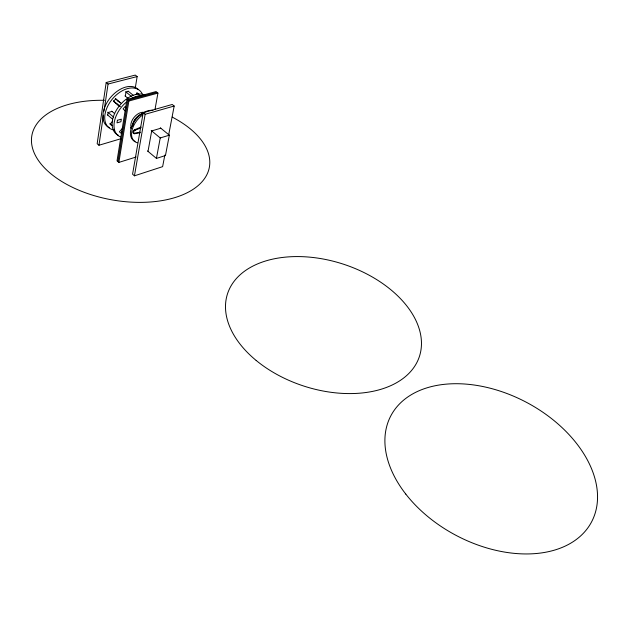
<?xml version="1.0" encoding="UTF-8"?>
<svg xmlns="http://www.w3.org/2000/svg" width="629" height="629" viewBox="0 0 629 629"><rect width="100%" height="100%" fill="white"/><g stroke="black" fill="none" stroke-linecap="round" stroke-linejoin="round"><path stroke-width="0.94" d="M135.259 88.052L137.153 76.565L135.298 75.087L106.191 82.517L97.165 143.719L98.95 145.252L121.539 138.545M98.95 145.252L103.431 115.131M104.005 111.247L108.054 84.034L106.191 82.517M107.716 115.083L108.109 112.505L112.025 111.427M125.336 96.166L126.004 92.007L128.418 91.362M155.001 109.422L157.934 93.1L156.023 91.575L126.948 99.453L117.033 160.835L118.865 162.416L136.163 156.998M117.953 161.622L127.899 100.231L156.975 92.337M118.865 162.416L128.859 101.017L126.948 99.453M168.682 134.889L174.178 106.026L172.228 104.469L143.184 112.701L132.57 174.217L134.441 175.829L162.628 166.646L164.829 155.096M134.441 175.829L145.142 114.297L143.184 112.701M148.019 151.361L151.691 130.926L160.804 128.214M160.316 127.813L169.335 135.18L165.451 155.536L156.432 158.414L160.23 137.955L151.204 130.525M112.717 121.138L110.169 124.055L111.608 125.352M135.919 94.539L137.185 93.084L138.561 94.452M122.592 128.135L119.392 131.807L120.815 133.096L122.089 131.634M134.299 133.214A2.162 1.352 -50.1 0 1 132.9 131.909A2.162 1.352 -50.1 0 1 134.913 129.605L141.014 127.105M140.982 127.821L135.494 130.077L134.928 129.598M160.23 137.955L169.335 135.18M145.142 114.297L174.178 106.026M128.859 101.017L157.934 93.1M108.054 84.034L137.153 76.565M140.141 132.184L134.315 133.206L134.881 133.686L140.125 132.758M136.823 92.793L139.072 94.602M128.057 91.071L133.317 95.333M125.635 91.708L131.65 96.591M124.974 95.875L127.97 98.313M115.343 98.549L121.334 103.478M117.647 100.75L119.887 102.598M113.322 100.86L120.06 106.411M114.14 101.819L120.123 106.749M111.663 111.121L114.635 113.597M107.748 112.206L113.692 117.167M107.362 114.777L112.552 119.125M147.54 150.96L156.432 158.414M109.816 123.748L112.025 125.611M116.003 103.353L113.684 101.159L115.705 98.847L118.008 101.049M125.352 111.058L123.056 108.88L125.085 106.553L126.225 107.645M134.873 133.686A2.162 1.352 -50.1 0 1 133.474 132.389A2.162 1.352 -50.1 0 1 135.487 130.077M130.95 128.277A10.638 6.667 -50.6 0 1 130.565 127.687M117.222 104.941A4.788 3.09 -50.6 0 1 117.765 104.123M114.344 130.03A24.169 15.481 -50.6 0 1 111.404 100.239A24.169 15.481 -50.6 0 1 142.154 93.674M120.375 136.918A24.311 15.355 -50.6 0 1 125.918 102.488M131.665 98.431A24.311 15.355 -50.6 0 1 142.311 95.545M137.311 142.783A18.383 11.385 -50.6 0 1 131.783 131.437A18.383 11.385 -50.6 0 1 142.02 115.39M172.22 117.096A90.159 49.29 10.1 0 1 177.818 196.657A90.159 49.29 10.1 0 1 39.91 162.526A90.159 49.29 10.1 0 1 104.422 100.318M135.046 141.439A18.367 11.393 -50.6 0 1 133.497 122.891A18.367 11.393 -50.6 0 1 152.957 110.397M109.367 127.624A24.138 15.505 -50.6 0 1 109.509 98.753A24.138 15.505 -50.6 0 1 138.388 89.546M118.527 135.361A24.287 15.379 -50.6 0 1 117.411 108.502A24.287 15.379 -50.6 0 1 145.173 95.199M132.263 126.767A10.654 6.652 -50.6 0 1 143.844 113.479M131.5 128.465A10.646 6.66 -50.6 0 1 134.126 117.316A10.646 6.66 -50.6 0 1 144.552 112.489M132.735 125.824A10.378 6.479 -50.6 0 1 142.524 113.935M117.411 120.273L117.002 122.852L120.91 121.735L121.326 119.164L117.411 120.273M405.807 494.111A113.511 75.252 27.9 0 0 588.768 526.567A113.511 75.252 27.9 0 0 479.101 385.805A113.511 75.252 27.9 0 0 405.807 494.111M256.168 360.456A100.939 64.079 18.1 0 0 418.812 358.176A100.939 64.079 18.1 0 0 295.481 256.585A100.939 64.079 18.1 0 0 256.168 360.456"/></g></svg>
